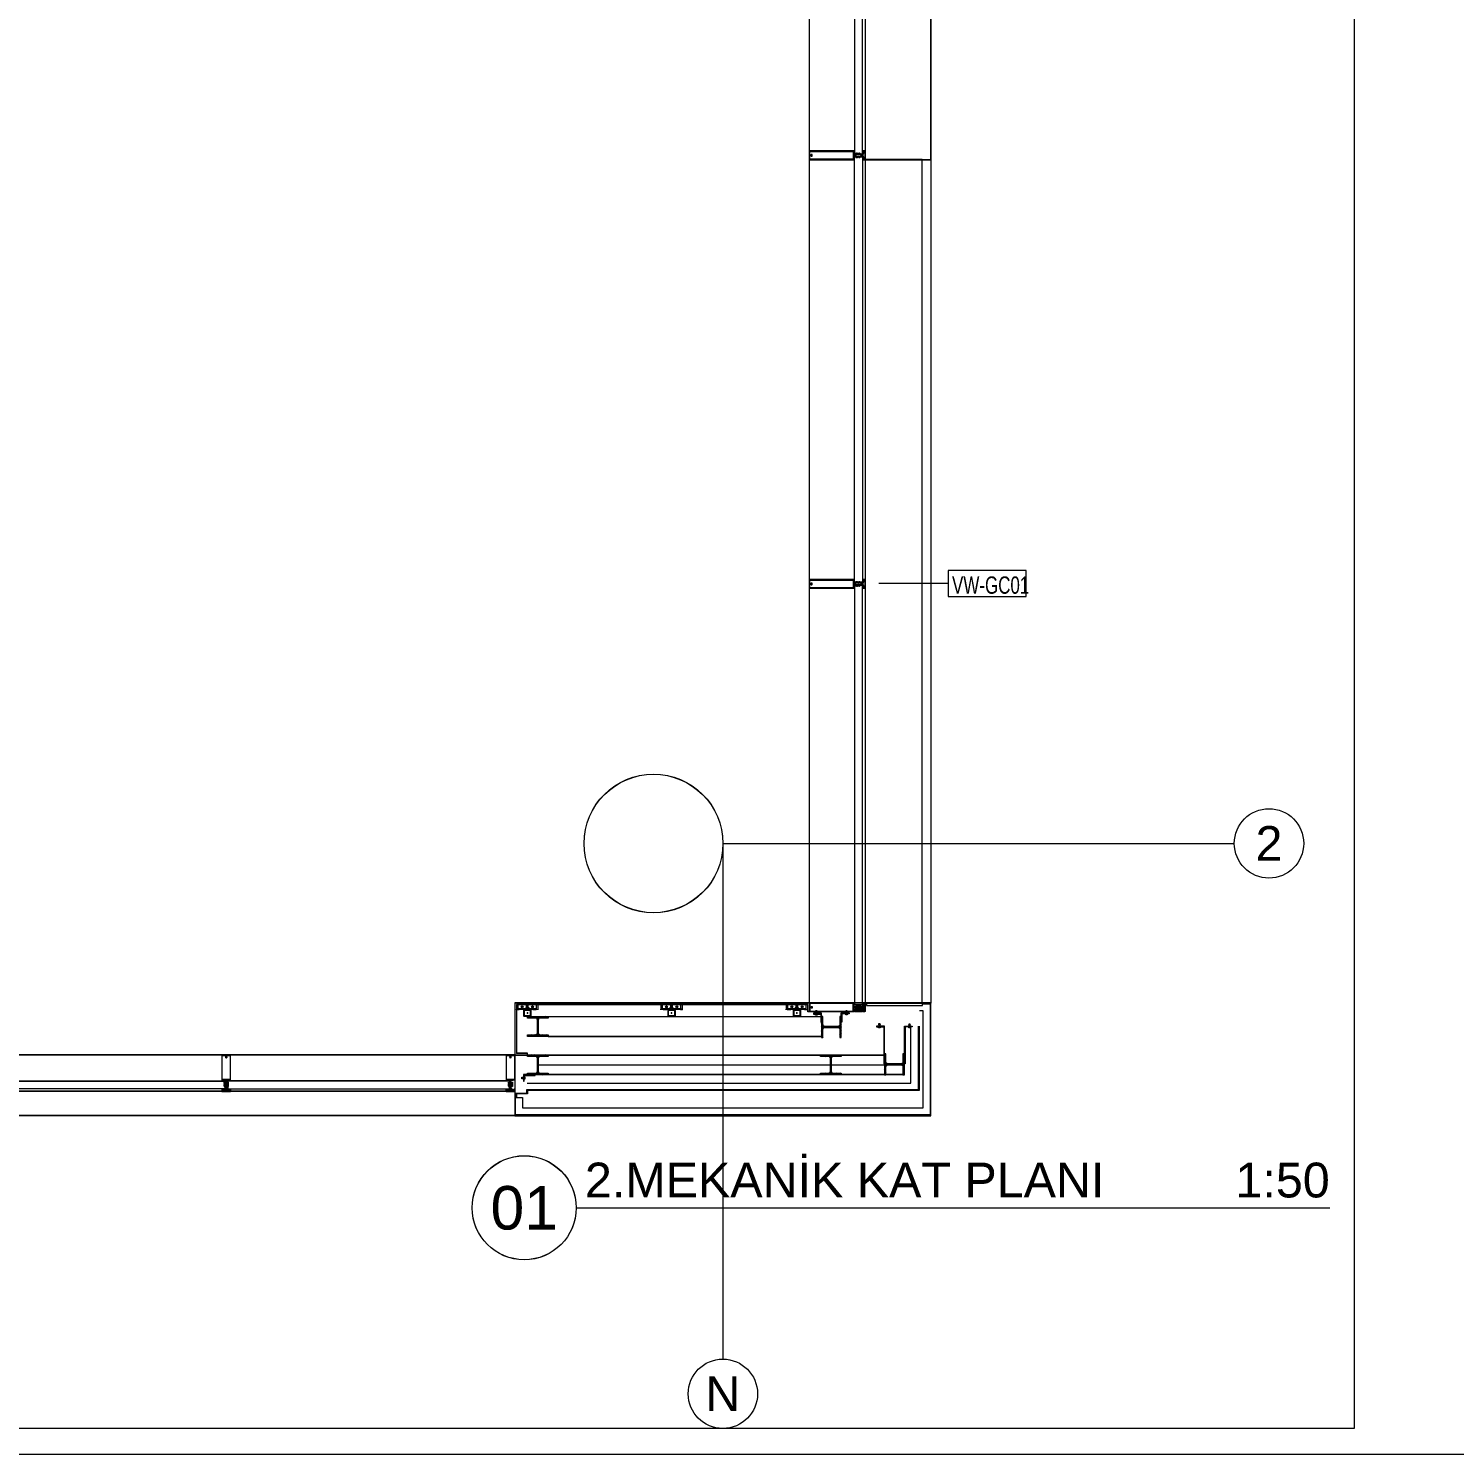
# Model space of a CAD drawing. Extents: x -3709 to 34975, y -230 to 8245.
# Drawn here: x 26675 to 27498, y 0 to 823 of the extents above; entities that cross this region are included whole.
import ezdxf
from ezdxf.enums import TextEntityAlignment as Align

# ---------------------------------------------------------------- set-up
doc = ezdxf.new("R2010")
doc.units = 0
for name, pattern in [('DOT2', [0.125, 0, -0.125]), ('Grundrisse$0$AUSGEZOGEN', [2, 1, 1]), ('HIDDEN', [0.375, 0.25, -0.125])]:
    doc.linetypes.add(name, pattern=pattern)
doc.layers.get('0').update_dxf_attribs({"color": 9, "lineweight": 9})
for name, color, linetype, lineweight in [('01', 9, 'Continuous', 9), ('03', 18, 'Continuous', 9), ('06D', 9, 'Continuous', 9), ('09P', 9, 'Continuous', 9), ('10', 9, 'Continuous', 9), ('10A', 9, 'Continuous', 9), ('14', 9, 'Continuous', 9), ('15', 9, 'Continuous', 9), ('20', 9, 'DOT2', 9), ('22', 8, 'Continuous', 9), ('24', 9, 'Continuous', 9), ('33', 9, 'BATTING', 9), ('40A', 9, 'Continuous', 9)]:
    doc.layers.add(name, color=color, linetype=linetype, lineweight=lineweight)
doc.styles.add('Arial', font='arial.ttf', dxfattribs={"height": 2.5})
doc.styles.add('MuuM_TEXT-ITALIC', font='ARIALNI.TTF')
doc.linetypes.add('BATTING', pattern='A,0.0001,-0.1,[134,ltypeshp.shx,S=0.1,R=0,X=-0.1,Y=0],-0.2,[134,ltypeshp.shx,S=0.1,R=180,X=0.1,Y=0],-0.1', length=0.4001)

# ---------------------------------------------------------------- blocks, each defined once
blk = doc.blocks.new('p-kolon-vw-çelik80')
at = {"layer": '01'}
blk.add_circle((0, 0), 40, dxfattribs=at)
blk = doc.blocks.new('prf-camderzi-20x6-p_1')
at = {"layer": '10A', "linetype": 'Continuous'}
for points in [[(0.18, -2.39), (0.13, -2.34), (0.13, 2.34), (0.18, 2.39), (0.79, 2.39), (0.82, 2.3), (0.88, 2.28), (1.2, 2.39), (1.2, 2.5), (0.15, 2.5), (0.04, 2.45), (0, 2.35), (0, -2.35), (0.05, -2.46), (0.15, -2.5), (1.2, -2.5), (1.2, -2.39), (0.88, -2.28), (0.82, -2.3), (0.79, -2.39)], [(1.06, 2.07), (1.06, 1.95), (1.12, 1.95), (1.2, 2.03), (1.2, 2.35), (0.83, 2.25), (0.8, 2.25), (0.77, 2.27), (0.74, 2.33), (0.69, 2.35), (0.53, 2.27), (0.39, 2.2), (0.22, 2.13), (0.21, 2.1), (0.22, 2.07), (0.26, 2.05), (0.6, 2.05), (0.65, 2), (0.65, 1.08), (0.75, 0.98), (0.9, 0.98), (1, 0.88), (1, 0.03), (1.02, 0), (1, -0.02), (1, -0.88), (0.9, -0.98), (0.75, -0.98), (0.65, -1.08), (0.65, -2), (0.6, -2.05), (0.26, -2.05), (0.22, -2.07), (0.21, -2.1), (0.23, -2.14), (0.42, -2.21), (0.52, -2.26), (0.7, -2.35), (0.73, -2.33), (0.77, -2.27), (0.8, -2.25), (0.82, -2.25), (1.2, -2.35), (1.2, -2.03), (1.12, -1.95), (1.06, -1.95), (1.06, -2.07), (0.9, -2.07), (0.8, -1.97), (0.8, -1.13), (1.06, -1.13), (1.06, -1.25), (1.12, -1.25), (1.2, -1.17), (1.2, 1.17), (1.12, 1.25), (1.06, 1.25), (1.06, 1.13), (0.8, 1.13), (0.8, 1.97), (0.9, 2.07)], [(6.25, -2.5), (31.85, -2.5), (31.95, -2.46), (32, -2.35), (32, 2.35), (31.94, 2.47), (31.85, 2.5), (6.25, 2.5), (6.25, 2.3), (6.33, 2.22), (6.39, 2.22), (6.39, 2.34), (6.62, 2.34), (6.62, 1.9), (6.64, 1.87), (6.62, 1.85), (6.62, 1.4), (6.39, 1.4), (6.39, 1.52), (6.33, 1.52), (6.25, 1.44), (6.25, 1.08), (6.37, 1.08), (6.37, 1.2), (6.58, 1.2), (6.58, 0.65), (6.52, 0.53), (6.43, 0.5), (5.3, 0.5), (5.25, 0.45), (5.25, 0.35), (5.35, 0.25), (5.44, 0.25), (5.47, 0.2), (5.59, 0.2), (5.62, 0.25), (5.65, 0.2), (5.77, 0.2), (5.8, 0.25), (5.83, 0.2), (5.95, 0.2), (5.98, 0.25), (6.01, 0.2), (6.13, 0.2), (6.16, 0.25), (6.19, 0.2), (6.31, 0.2), (6.34, 0.25), (6.37, 0.2), (6.41, 0.2), (6.6, 0.09), (6.65, 0), (6.6, -0.09), (6.41, -0.2), (6.28, -0.2), (6.25, -0.25), (6.22, -0.2), (6.1, -0.2), (6.07, -0.25), (6.04, -0.2), (5.92, -0.2), (5.89, -0.25), (5.86, -0.2), (5.74, -0.2), (5.71, -0.25), (5.68, -0.2), (5.56, -0.2), (5.53, -0.25), (5.5, -0.2), (5.38, -0.2), (5.35, -0.25), (5.25, -0.37), (5.25, -0.45), (5.3, -0.5), (6.43, -0.5), (6.55, -0.56), (6.58, -0.65), (6.58, -1.22), (6.37, -1.22), (6.37, -1.1), (6.25, -1.1), (6.25, -1.46), (6.33, -1.54), (6.39, -1.54), (6.39, -1.42), (6.62, -1.42), (6.62, -1.86), (6.64, -1.89), (6.62, -1.91), (6.62, -2.36), (6.39, -2.36), (6.39, -2.24), (6.33, -2.24), (6.25, -2.32)]]:
    blk.add_lwpolyline(points, close=True, dxfattribs=at)
at = {"layer": '10A', "linetype": 'Grundrisse$0$AUSGEZOGEN'}
for points in [[(5.22, -0.5), (5.22, -0.32), (5.28, -0.22), (5.42, -0.19), (5.59, -0.2), (5.76, -0.21), (5.84, -0.21), (5.87, -0.24), (5.9, -0.2), (5.94, -0.2), (6.12, -0.19), (6.17, -0.19), (6.23, -0.17), (6.37, -0.09), (6.42, 0), (6.37, 0.09), (6.23, 0.17), (6.17, 0.19), (6.12, 0.19), (5.94, 0.2), (5.9, 0.2), (5.87, 0.23), (5.84, 0.21), (5.76, 0.21), (5.59, 0.2), (5.42, 0.19), (5.27, 0.23), (5.22, 0.32), (5.22, 0.5), (2.39, 0.5), (2.31, 0.48), (2.07, 0.37), (2.04, 0.37), (2.03, 0.4), (2.04, 0.47), (2.03, 0.49), (1.98, 0.5), (1.44, 0.5), (1.34, 0.4), (1.37, 0.29), (1.48, 0.27), (1.48, 0.34), (1.51, 0.37), (1.8, 0.37), (1.87, 0.34), (2.18, 0.03), (2.19, 0), (2.18, -0.04), (1.87, -0.34), (1.8, -0.37), (1.51, -0.37), (1.48, -0.34), (1.48, -0.26), (1.37, -0.29), (1.34, -0.36), (1.37, -0.47), (1.44, -0.5), (2.01, -0.5), (2.04, -0.47), (2.03, -0.4), (2.04, -0.38), (2.07, -0.37), (2.31, -0.48), (2.39, -0.5)], [(2.8, 0.93), (2.78, 0.89), (2.73, 0.5), (2.84, 0.5), (2.89, 0.55), (2.91, 0.58), (2.91, 0.9), (3, 1.05), (3.11, 1.09), (3.45, 1.12), (3.46, 1.13), (3.47, 1.16), (3.45, 1.18), (3.1, 1.18), (3.09, 1.18), (3.04, 1.17), (3, 1.15), (2.95, 1.13), (2.91, 1.1), (2.88, 1.06), (2.84, 1.02), (2.82, 0.98)], [(3.68, 0.93), (3.66, 0.89), (3.61, 0.5), (3.72, 0.5), (3.77, 0.55), (3.79, 0.58), (3.79, 0.9), (3.88, 1.05), (3.99, 1.09), (4.33, 1.12), (4.34, 1.13), (4.35, 1.16), (4.33, 1.18), (3.98, 1.18), (3.97, 1.18), (3.92, 1.17), (3.88, 1.15), (3.83, 1.13), (3.79, 1.1), (3.76, 1.06), (3.72, 1.02), (3.7, 0.98)], [(4.56, 0.93), (4.54, 0.89), (4.49, 0.5), (4.6, 0.5), (4.65, 0.55), (4.67, 0.58), (4.67, 0.9), (4.76, 1.05), (4.87, 1.09), (5.21, 1.12), (5.22, 1.13), (5.23, 1.16), (5.21, 1.18), (4.86, 1.18), (4.85, 1.18), (4.8, 1.17), (4.76, 1.15), (4.71, 1.13), (4.67, 1.1), (4.64, 1.06), (4.6, 1.02), (4.58, 0.98)], [(2.79, -0.92), (2.78, -0.88), (2.73, -0.5), (2.84, -0.5), (2.89, -0.55), (2.91, -0.58), (2.91, -0.89), (3, -1.04), (3.11, -1.08), (3.44, -1.11), (3.46, -1.12), (3.47, -1.15), (3.45, -1.17), (3.1, -1.17), (3.09, -1.17), (3.04, -1.16), (3, -1.14), (2.95, -1.12), (2.91, -1.09), (2.87, -1.05), (2.84, -1.01), (2.82, -0.97)], [(3.67, -0.92), (3.66, -0.88), (3.61, -0.5), (3.72, -0.5), (3.77, -0.55), (3.79, -0.58), (3.79, -0.89), (3.88, -1.04), (3.99, -1.08), (4.32, -1.11), (4.34, -1.12), (4.35, -1.15), (4.33, -1.17), (3.98, -1.17), (3.97, -1.17), (3.92, -1.16), (3.88, -1.14), (3.83, -1.12), (3.79, -1.09), (3.75, -1.05), (3.72, -1.01), (3.7, -0.97)], [(4.55, -0.92), (4.54, -0.88), (4.49, -0.5), (4.6, -0.5), (4.65, -0.55), (4.67, -0.58), (4.67, -0.89), (4.76, -1.04), (4.87, -1.08), (5.2, -1.11), (5.22, -1.12), (5.23, -1.15), (5.21, -1.17), (4.86, -1.17), (4.85, -1.17), (4.8, -1.16), (4.76, -1.14), (4.71, -1.12), (4.67, -1.09), (4.63, -1.05), (4.6, -1.01), (4.58, -0.97)]]:
    blk.add_lwpolyline(points, close=True, dxfattribs=at)
at = {"layer": '10A', "linetype": 'Continuous'}
blk.add_lwpolyline([(6.85, -2.29), (6.85, 2.29), (31.79, 2.29), (31.79, 0.16), (31.74, 0.11), (31.28, 0.11), (31.22, 0.17), (31.2, 0.22), (31.17, 0.27), (31.13, 0.31), (31.09, 0.35), (31.05, 0.38), (31, 0.41), (30.95, 0.43), (30.9, 0.45), (30.84, 0.46), (30.79, 0.46), (30.73, 0.45), (30.68, 0.44), (30.62, 0.42), (30.57, 0.4), (30.53, 0.37), (30.49, 0.33), (30.45, 0.29), (30.44, 0.18), (30.52, 0.13), (30.66, 0.13), (30.68, 0.16), (30.67, 0.18), (30.78, 0.22), (30.92, 0.18), (30.92, 0.16), (30.93, 0.14), (31, 0.12), (31.04, -0.01), (31, -0.11), (30.93, -0.12), (30.92, -0.15), (30.93, -0.16), (30.78, -0.2), (30.68, -0.16), (30.68, -0.15), (30.67, -0.12), (30.65, -0.11), (30.52, -0.11), (30.42, -0.18), (30.45, -0.27), (30.49, -0.31), (30.53, -0.35), (30.57, -0.38), (30.62, -0.41), (30.68, -0.42), (30.73, -0.44), (30.79, -0.44), (30.84, -0.44), (30.9, -0.43), (30.95, -0.42), (31, -0.39), (31.05, -0.37), (31.09, -0.33), (31.13, -0.29), (31.17, -0.25), (31.2, -0.2), (31.22, -0.15), (31.28, -0.09), (31.74, -0.09), (31.79, -0.14), (31.79, -2.29), (6.85, -2.29)], dxfattribs=at)
blk = doc.blocks.new('p-profil-21')
at = {"layer": '10A', "linetype": 'Continuous'}
for points in [[(2.39, 20.82), (2.34, 20.87), (-2.34, 20.87), (-2.39, 20.82), (-2.39, 20.21), (-2.3, 20.18), (-2.28, 20.12), (-2.39, 19.8), (-2.5, 19.8), (-2.5, 20.85), (-2.45, 20.96), (-2.35, 21), (2.35, 21), (2.46, 20.95), (2.5, 20.85), (2.5, 19.8), (2.39, 19.8), (2.28, 20.12), (2.3, 20.18), (2.39, 20.21)], [(-2.07, 19.94), (-1.95, 19.94), (-1.95, 19.88), (-2.03, 19.8), (-2.35, 19.8), (-2.25, 20.17), (-2.25, 20.2), (-2.27, 20.23), (-2.33, 20.26), (-2.35, 20.31), (-2.27, 20.47), (-2.2, 20.61), (-2.13, 20.78), (-2.1, 20.79), (-2.07, 20.78), (-2.05, 20.74), (-2.05, 20.4), (-2, 20.35), (-1.08, 20.35), (-0.98, 20.25), (-0.98, 20.1), (-0.88, 20), (-0.03, 20), (0, 19.98), (0.02, 20), (0.88, 20), (0.98, 20.1), (0.98, 20.25), (1.08, 20.35), (2, 20.35), (2.05, 20.4), (2.05, 20.74), (2.07, 20.78), (2.1, 20.79), (2.14, 20.77), (2.21, 20.58), (2.26, 20.48), (2.35, 20.3), (2.33, 20.27), (2.27, 20.23), (2.25, 20.2), (2.25, 20.18), (2.35, 19.8), (2.03, 19.8), (1.95, 19.88), (1.95, 19.94), (2.07, 19.94), (2.07, 20.1), (1.97, 20.2), (1.13, 20.2), (1.13, 19.94), (1.25, 19.94), (1.25, 19.88), (1.17, 19.8), (-1.17, 19.8), (-1.25, 19.88), (-1.25, 19.94), (-1.13, 19.94), (-1.13, 20.2), (-1.97, 20.2), (-2.07, 20.1)], [(2.5, 14.75), (2.5, 0.15), (2.46, 0.05), (2.35, 0), (-2.35, 0), (-2.47, 0.06), (-2.5, 0.15), (-2.5, 14.75), (-2.3, 14.75), (-2.22, 14.67), (-2.22, 14.61), (-2.34, 14.61), (-2.34, 14.38), (-1.9, 14.38), (-1.87, 14.36), (-1.85, 14.38), (-1.4, 14.38), (-1.4, 14.61), (-1.52, 14.61), (-1.52, 14.67), (-1.44, 14.75), (-1.08, 14.75), (-1.08, 14.63), (-1.2, 14.63), (-1.2, 14.42), (-0.65, 14.42), (-0.53, 14.48), (-0.5, 14.57), (-0.5, 15.7), (-0.45, 15.75), (-0.35, 15.75), (-0.25, 15.65), (-0.25, 15.56), (-0.2, 15.53), (-0.2, 15.41), (-0.25, 15.38), (-0.2, 15.35), (-0.2, 15.23), (-0.25, 15.2), (-0.2, 15.17), (-0.2, 15.05), (-0.25, 15.02), (-0.2, 14.99), (-0.2, 14.87), (-0.25, 14.84), (-0.2, 14.81), (-0.2, 14.69), (-0.25, 14.66), (-0.2, 14.63), (-0.2, 14.59), (-0.09, 14.4), (0, 14.35), (0.09, 14.4), (0.2, 14.59), (0.2, 14.72), (0.25, 14.75), (0.2, 14.78), (0.2, 14.9), (0.25, 14.93), (0.2, 14.96), (0.2, 15.08), (0.25, 15.11), (0.2, 15.14), (0.2, 15.26), (0.25, 15.29), (0.2, 15.32), (0.2, 15.44), (0.25, 15.47), (0.2, 15.5), (0.2, 15.62), (0.25, 15.65), (0.37, 15.75), (0.45, 15.75), (0.5, 15.7), (0.5, 14.57), (0.56, 14.45), (0.65, 14.42), (1.22, 14.42), (1.22, 14.63), (1.1, 14.63), (1.1, 14.75), (1.46, 14.75), (1.54, 14.67), (1.54, 14.61), (1.42, 14.61), (1.42, 14.38), (1.86, 14.38), (1.89, 14.36), (1.91, 14.38), (2.36, 14.38), (2.36, 14.61), (2.24, 14.61), (2.24, 14.67), (2.32, 14.75)]]:
    blk.add_lwpolyline(points, close=True, dxfattribs=at)
at = {"layer": '10A', "linetype": 'Grundrisse$0$AUSGEZOGEN'}
for points in [[(-0.94, 18.2), (-0.89, 18.22), (-0.5, 18.27), (-0.5, 18.16), (-0.55, 18.11), (-0.58, 18.09), (-0.9, 18.09), (-1.05, 18), (-1.1, 17.89), (-1.13, 17.55), (-1.13, 17.54), (-1.16, 17.53), (-1.18, 17.55), (-1.18, 17.9), (-1.18, 17.91), (-1.17, 17.96), (-1.15, 18), (-1.13, 18.05), (-1.1, 18.09), (-1.06, 18.12), (-1.02, 18.16), (-0.98, 18.18)], [(-0.94, 17.32), (-0.89, 17.34), (-0.5, 17.39), (-0.5, 17.28), (-0.55, 17.23), (-0.58, 17.21), (-0.9, 17.21), (-1.05, 17.12), (-1.1, 17.01), (-1.13, 16.67), (-1.13, 16.66), (-1.16, 16.65), (-1.18, 16.67), (-1.18, 17.02), (-1.18, 17.03), (-1.17, 17.08), (-1.15, 17.12), (-1.13, 17.17), (-1.1, 17.21), (-1.06, 17.24), (-1.02, 17.28), (-0.98, 17.3)], [(-0.94, 16.44), (-0.89, 16.46), (-0.5, 16.51), (-0.5, 16.4), (-0.55, 16.35), (-0.58, 16.33), (-0.9, 16.33), (-1.05, 16.24), (-1.1, 16.13), (-1.13, 15.79), (-1.13, 15.78), (-1.16, 15.77), (-1.18, 15.79), (-1.18, 16.14), (-1.18, 16.15), (-1.17, 16.2), (-1.15, 16.24), (-1.13, 16.29), (-1.1, 16.33), (-1.06, 16.36), (-1.02, 16.4), (-0.98, 16.42)], [(0.5, 15.78), (0.32, 15.78), (0.22, 15.72), (0.19, 15.58), (0.2, 15.41), (0.21, 15.24), (0.21, 15.16), (0.24, 15.13), (0.2, 15.1), (0.2, 15.06), (0.19, 14.88), (0.19, 14.83), (0.17, 14.77), (0.09, 14.63), (0, 14.58), (-0.09, 14.63), (-0.17, 14.77), (-0.19, 14.83), (-0.19, 14.88), (-0.2, 15.06), (-0.2, 15.1), (-0.23, 15.13), (-0.21, 15.16), (-0.21, 15.24), (-0.2, 15.41), (-0.19, 15.58), (-0.23, 15.73), (-0.32, 15.78), (-0.5, 15.78), (-0.5, 18.61), (-0.48, 18.69), (-0.37, 18.93), (-0.37, 18.96), (-0.4, 18.97), (-0.47, 18.96), (-0.49, 18.97), (-0.5, 19.02), (-0.5, 19.56), (-0.4, 19.66), (-0.29, 19.63), (-0.27, 19.52), (-0.34, 19.52), (-0.37, 19.49), (-0.37, 19.2), (-0.34, 19.13), (-0.03, 18.82), (0, 18.81), (0.04, 18.82), (0.34, 19.13), (0.37, 19.2), (0.37, 19.49), (0.34, 19.52), (0.26, 19.52), (0.29, 19.63), (0.36, 19.66), (0.47, 19.63), (0.5, 19.56), (0.5, 18.99), (0.47, 18.96), (0.4, 18.97), (0.38, 18.96), (0.37, 18.93), (0.48, 18.69), (0.5, 18.61)], [(0.92, 18.21), (0.88, 18.22), (0.5, 18.27), (0.5, 18.16), (0.55, 18.11), (0.58, 18.09), (0.89, 18.09), (1.04, 18), (1.08, 17.89), (1.11, 17.56), (1.12, 17.54), (1.15, 17.53), (1.17, 17.55), (1.17, 17.9), (1.17, 17.91), (1.16, 17.96), (1.14, 18), (1.12, 18.05), (1.09, 18.09), (1.05, 18.13), (1.01, 18.16), (0.97, 18.18)], [(0.92, 17.33), (0.88, 17.34), (0.5, 17.39), (0.5, 17.28), (0.55, 17.23), (0.58, 17.21), (0.89, 17.21), (1.04, 17.12), (1.08, 17.01), (1.11, 16.68), (1.12, 16.66), (1.15, 16.65), (1.17, 16.67), (1.17, 17.02), (1.17, 17.03), (1.16, 17.08), (1.14, 17.12), (1.12, 17.17), (1.09, 17.21), (1.05, 17.25), (1.01, 17.28), (0.97, 17.3)], [(0.92, 16.45), (0.88, 16.46), (0.5, 16.51), (0.5, 16.4), (0.55, 16.35), (0.58, 16.33), (0.89, 16.33), (1.04, 16.24), (1.08, 16.13), (1.11, 15.8), (1.12, 15.78), (1.15, 15.77), (1.17, 15.79), (1.17, 16.14), (1.17, 16.15), (1.16, 16.2), (1.14, 16.24), (1.12, 16.29), (1.09, 16.33), (1.05, 16.37), (1.01, 16.4), (0.97, 16.42)]]:
    blk.add_lwpolyline(points, close=True, dxfattribs=at)
at = {"layer": '10A', "linetype": 'Continuous'}
blk.add_lwpolyline([(2.29, 14.15), (-2.29, 14.15), (-2.29, 0.21), (-0.16, 0.21), (-0.11, 0.26), (-0.11, 0.72), (-0.17, 0.78), (-0.22, 0.8), (-0.27, 0.83), (-0.31, 0.87), (-0.35, 0.91), (-0.38, 0.95), (-0.41, 1), (-0.43, 1.05), (-0.45, 1.1), (-0.46, 1.16), (-0.46, 1.21), (-0.45, 1.27), (-0.44, 1.32), (-0.42, 1.38), (-0.4, 1.43), (-0.37, 1.47), (-0.33, 1.51), (-0.29, 1.55), (-0.18, 1.56), (-0.13, 1.48), (-0.13, 1.34), (-0.16, 1.32), (-0.18, 1.33), (-0.22, 1.22), (-0.18, 1.08), (-0.16, 1.08), (-0.14, 1.07), (-0.12, 1), (0.01, 0.96), (0.11, 1), (0.12, 1.07), (0.15, 1.08), (0.16, 1.07), (0.2, 1.22), (0.16, 1.32), (0.15, 1.32), (0.12, 1.33), (0.11, 1.35), (0.11, 1.48), (0.18, 1.58), (0.27, 1.55), (0.31, 1.51), (0.35, 1.47), (0.38, 1.43), (0.41, 1.38), (0.42, 1.32), (0.44, 1.27), (0.44, 1.21), (0.44, 1.16), (0.43, 1.1), (0.42, 1.05), (0.39, 1), (0.37, 0.95), (0.33, 0.91), (0.29, 0.87), (0.25, 0.83), (0.2, 0.8), (0.15, 0.78), (0.09, 0.72), (0.09, 0.26), (0.14, 0.21), (2.29, 0.21), (2.29, 14.15)], dxfattribs=at)
blk = doc.blocks.new('*U52')
for points in [[(-0.09, -0.42), (-0.58, -0.42), (-0.58, 0.43), (-0.09, 0.43)], [(-0.09, 0.59), (0, 0.59), (0, -0.59), (-0.09, -0.59)], [(0.77, 0.59), (0.68, 0.59), (0.68, -0.59), (0.77, -0.59)], [(0.77, -0.42), (1.26, -0.42), (1.26, 0.43), (0.77, 0.43)]]:
    blk.add_lwpolyline(points, close=True)
for points in [[(0.68, 0.21), (0, 0.21)], [(0.68, -0.2), (0, -0.2)]]:
    blk.add_lwpolyline(points)
blk = doc.blocks.new('*U698')
for points in [[(-0.09, -0.42), (-0.58, -0.42), (-0.58, 0.43), (-0.09, 0.43)], [(-0.09, 0.59), (0, 0.59), (0, -0.59), (-0.09, -0.59)], [(1.05, 0.59), (0.97, 0.59), (0.97, -0.59), (1.05, -0.59)], [(1.05, -0.42), (1.55, -0.42), (1.55, 0.43), (1.05, 0.43)]]:
    blk.add_lwpolyline(points, close=True)
for points in [[(0.97, 0.21), (0, 0.21)], [(0.97, -0.2), (0, -0.2)]]:
    blk.add_lwpolyline(points)
blk = doc.blocks.new('*U697')
for points in [[(-0.09, -0.42), (-0.58, -0.42), (-0.58, 0.43), (-0.09, 0.43)], [(-0.09, 0.59), (0, 0.59), (0, -0.59), (-0.09, -0.59)], [(1.27, 0.59), (1.19, 0.59), (1.19, -0.59), (1.27, -0.59)], [(1.27, -0.42), (1.77, -0.42), (1.77, 0.43), (1.27, 0.43)]]:
    blk.add_lwpolyline(points, close=True)
for points in [[(1.19, 0.21), (0, 0.21)], [(1.19, -0.2), (0, -0.2)]]:
    blk.add_lwpolyline(points)
blk = doc.blocks.new('Prf-40x40')
for points in [[(1.5, -2), (-1.5, -2, -0.414214), (-2, -1.5), (-2, 1.5, -0.414214), (-1.5, 2), (1.5, 2, -0.414214), (2, 1.5), (2, -1.5, -0.414214)], [(1.5, -1.7), (-1.5, -1.7, -0.414214), (-1.7, -1.5), (-1.7, 1.5, -0.414214), (-1.5, 1.7), (1.5, 1.7, -0.414214), (1.7, 1.5), (1.7, -1.5, -0.414214)]]:
    blk.add_lwpolyline(points, format="xyb", close=True)
blk.add_point((0, 0))
blk = doc.blocks.new('VIDA-GY2')
for p, q in [((-0.5, 5.9), (-3.2, 5.9)), ((-0.5, 4.9), (-3.2, 4.9)), ((-0.5, 8.6), (-0.5, 5.9)), ((-0.5, 4.9), (-0.5, 2.2)), ((0.5, 8.6), (0.5, 5.9)), ((3.2, 5.9), (0.5, 5.9)), ((0.5, 4.9), (0.5, 2.2)), ((3.2, 4.9), (0.5, 4.9))]:
    blk.add_line(p, q)
blk.add_circle((0, 5.4), 5.4)
for centre, start, end in [((-1.2, 5.4), 166.22585, 193.77415), ((0, 6.6), 76.22585, 103.77415), ((0, 4.2), 256.22585, 283.77415), ((1.2, 5.4), 346.22585, 13.77415)]:
    blk.add_arc(centre, 2.1, start, end)
blk = doc.blocks.new('A$C24435FA4')
for p, q in [((6.82, 6.25, 0), (4, 6.25, 0)), ((4.2, 1.1, 0), (4, 1.1, 0)), ((4, 1.1, 0), (4, -1.1, 0)), ((4.2, 1.1, 0), (4.2, -1.1, 0)), ((4.3, 5.28, 0), (6.82, 5.28, 0)), ((4.3, 5.28, 0), (4.3, -5.25, 0)), ((4.3, -5.25, 0), (4.3, 5.28, 0)), ((4.3, 0.95, 0), (4.9, 0.95, 0)), ((4.3, 0.5, 0), (4.9, 0.5, 0)), ((5, 0.72, 0), (5, -0.73, 0)), ((5, 0.5, 0), (6.3, 0.5, 0)), ((5.16, -0.5, 0), (5.16, 0.5, 0)), ((5.33, -0.5, 0), (5.33, 0.5, 0)), ((5.49, -0.5, 0), (5.49, 0.5, 0)), ((5.65, -0.5, 0), (5.65, 0.5, 0)), ((5.81, -0.5, 0), (5.81, 0.5, 0)), ((5.98, -0.5, 0), (5.98, 0.5, 0)), ((6.14, -0.5, 0), (6.14, 0.5, 0)), ((6.3, -0.5, 0), (6.3, 0.5, 0)), ((6.82, 5.25, 0), (6.82, 6.25, 0)), ((6.82, -5.25, 0), (6.82, 5.28, 0)), ((4.2, -1.1, 0), (4, -1.1, 0)), ((4, -6.25, 0), (6.82, -6.25)), ((4.3, -0.5, 0), (4.9, -0.5, 0)), ((4.3, -0.95, 0), (4.9, -0.95, 0)), ((4.3, -5.25, 0), (6.82, -5.25, 0)), ((5, -0.5, 0), (6.3, -0.5, 0)), ((6.82, -6.25, 0), (6.82, -5.25, 0))]:
    blk.add_line(p, q)
for centre, radius, start, end in [((4.12, 6.28, 0), 0.129, 200.30022, 318.44444), ((4.12, 6.08, 0), 0.129, 200.30022, 318.44444), ((4.12, 5.88, 0), 0.129, 200.30022, 318.44444), ((4.12, 5.68, 0), 0.129, 200.30022, 318.44444), ((4.12, 5.48, 0), 0.129, 200.30022, 318.44444), ((4.12, 5.28, 0), 0.129, 200.30022, 318.44444), ((4.12, 5.08, 0), 0.129, 200.30022, 318.44444), ((4.12, 4.88, 0), 0.129, 200.30022, 318.44444), ((4.12, 4.68, 0), 0.129, 200.30022, 318.44444), ((4.12, 4.48, 0), 0.129, 200.30022, 318.44444), ((4.12, 4.28, 0), 0.129, 200.30022, 318.44444), ((4.12, 4.08, 0), 0.129, 200.30022, 318.44444), ((4.12, 3.88, 0), 0.129, 200.30022, 318.44444), ((4.12, 3.68, 0), 0.129, 200.30022, 318.44444), ((4.12, 3.48, 0), 0.129, 200.30022, 318.44444), ((4.12, 3.28, 0), 0.129, 200.30022, 318.44444), ((4.12, 3.08, 0), 0.129, 200.30022, 318.44444), ((4.12, 2.88, 0), 0.129, 200.30022, 318.44444), ((4.12, 2.68, 0), 0.129, 200.30022, 318.44444), ((4.12, 2.48, 0), 0.129, 200.30022, 318.44444), ((4.12, 2.28, 0), 0.129, 200.30022, 318.44444), ((4.12, 2.08, 0), 0.129, 200.30022, 318.44444), ((4.12, 1.88, 0), 0.129, 200.30022, 318.44444), ((4.12, 1.68, 0), 0.129, 200.30022, 318.44444), ((4.12, 1.48, 0), 0.129, 200.30022, 318.44444), ((4.12, 1.28, 0), 0.129, 200.30022, 318.44444), ((4.12, 1.08, 0), 0.129, 200.30022, 318.44444), ((4.12, 0.88, 0), 0.129, 200.30022, 318.44444), ((4.12, 0.68, 0), 0.129, 200.30022, 318.44444), ((4.12, 0.48, 0), 0.129, 200.30022, 318.44444), ((4.12, 0.28, 0), 0.129, 200.30022, 318.44444), ((4.12, 0.08, 0), 0.129, 200.30022, 318.44444), ((4.5, 0.72), 0.303, 132.07502, 227.92498), ((5.5, 0), 1.3, 157.38013, 202.61986), ((4.7, 0.72), 0.303, 312.07502, 47.92498), ((3.7, 0), 1.3, 337.38013, 22.61986), ((4.12, -0.12, 0), 0.129, 200.30022, 318.44444), ((4.12, -0.32, 0), 0.129, 200.30022, 318.44444), ((4.12, -0.52, 0), 0.129, 200.30022, 318.44444), ((4.12, -0.72, 0), 0.129, 200.30022, 318.44444), ((4.12, -0.92, 0), 0.129, 200.30022, 318.44444), ((4.12, -1.12, 0), 0.129, 200.30022, 318.44444), ((4.12, -1.32, 0), 0.129, 200.30022, 318.44444), ((4.12, -1.52, 0), 0.129, 200.30022, 318.44444), ((4.12, -1.72, 0), 0.129, 200.30022, 318.44444), ((4.12, -1.92, 0), 0.129, 200.30022, 318.44444), ((4.12, -2.12, 0), 0.129, 200.30022, 318.44444), ((4.12, -2.32, 0), 0.129, 200.30022, 318.44444), ((4.12, -2.52, 0), 0.129, 200.30022, 318.44444), ((4.12, -2.72, 0), 0.129, 200.30022, 318.44444), ((4.12, -2.92, 0), 0.129, 200.30022, 318.44444), ((4.12, -3.12, 0), 0.129, 200.30022, 318.44444), ((4.12, -3.32, 0), 0.129, 200.30022, 318.44444), ((4.12, -3.52, 0), 0.129, 200.30022, 318.44444), ((4.12, -3.72, 0), 0.129, 200.30022, 318.44444), ((4.12, -3.92, 0), 0.129, 200.30022, 318.44444), ((4.12, -4.12, 0), 0.129, 200.30022, 318.44444), ((4.12, -4.32, 0), 0.129, 200.30022, 318.44444), ((4.12, -4.52, 0), 0.129, 200.30022, 318.44444), ((4.12, -4.72, 0), 0.129, 200.30022, 318.44444), ((4.12, -4.92, 0), 0.129, 200.30022, 318.44444), ((4.12, -5.12, 0), 0.129, 200.30022, 318.44444), ((4.12, -5.32, 0), 0.129, 200.30022, 318.44444), ((4.12, -5.52, 0), 0.129, 200.30022, 318.44444), ((4.12, -5.72, 0), 0.129, 200.30022, 318.44444), ((4.12, -5.92, 0), 0.129, 200.30022, 318.44444), ((4.12, -6.12, 0), 0.129, 200.30022, 318.44444), ((4.5, -0.73), 0.303, 132.07502, 227.92498), ((4.7, -0.73), 0.303, 312.07502, 47.92498)]:
    blk.add_arc(centre, radius, start, end)
at = {"xscale": 0.09999999997671699, "yscale": 0.09999999997671699, "zscale": 0.09999999997671699, "rotation": 179.9999994663915}
for p in [(5.6, 3.54, 0), (5.6, -2.46, 0)]:
    blk.add_blockref('VIDA-GY2', p, dxfattribs=at)
at = {"layer": '10'}
blk.add_blockref('Prf-40x40', (2, 0), dxfattribs=at)
blk = doc.blocks.new('p-cephe-kose')
at = {"layer": '09P'}
h = blk.add_hatch(dxfattribs=at)
h.set_pattern_fill('ANSI31', color=256, scale=2, angle=180, style=0)
h.set_pattern_definition([(315, (-235.27782, -19.0209), (-0.176777, -0.176777), [])])
h.paths.add_polyline_path([(-228.2, -23.6), (-235, -23.6), (-235, -20), (-234.6, -20), (-234.6, -23.2), (-228.2, -23.2)])
h = blk.add_hatch(dxfattribs=at)
h.set_pattern_fill('ANSI31', color=256, scale=2, angle=90, style=0)
h.set_pattern_definition([(135, (-498170.25838, -156275.56962), (-0.1767766953, -0.1767766953), [])])
edge = h.paths.add_edge_path()
edge.add_line((-220.7, -23.6), (-232.7, -23.6))
edge.add_line((-232.7, -23.6), (-232.7, -24.4))
edge.add_line((-232.7, -24.4), (-228.15, -24.4))
edge.add_arc((-228.15, -25.6), 1.2, 0, 90, ccw=False)
edge.add_line((-226.95, -25.6), (-226.95, -33))
edge.add_arc((-228.15, -33), 1.2, -90, 0, ccw=False)
edge.add_line((-228.15, -34.2), (-232.7, -34.2))
edge.add_line((-232.7, -34.2), (-232.7, -35))
edge.add_line((-232.7, -35), (-220.7, -35))
edge.add_line((-220.7, -35), (-220.7, -34.2))
edge.add_line((-220.7, -34.2), (-225.25, -34.2))
edge.add_arc((-225.25, -33), 1.2, 180, 270, ccw=False)
edge.add_line((-226.45, -33), (-226.45, -25.6))
edge.add_arc((-225.25, -25.6), 1.2, 90, 180, ccw=False)
edge.add_line((-225.25, -24.4), (-220.7, -24.4))
edge.add_line((-220.7, -24.4), (-220.7, -23.6))
h = blk.add_hatch(dxfattribs=at)
h.set_pattern_fill('ANSI31', color=256, scale=2, angle=90, style=0)
h.set_pattern_definition([(135, (-498160.135, -156275.56962), (-0.1767766953, -0.1767766953), [])])
edge = h.paths.add_edge_path()
edge.add_line((-51.68, -23.6), (-63.68, -23.6))
edge.add_line((-63.68, -23.6), (-63.68, -24.4))
edge.add_line((-63.68, -24.4), (-59.13, -24.4))
edge.add_arc((-59.13, -25.6), 1.2, 0, 90, ccw=False)
edge.add_line((-57.93, -25.6), (-57.93, -33))
edge.add_arc((-59.13, -33), 1.2, -90, 0, ccw=False)
edge.add_line((-59.13, -34.2), (-63.68, -34.2))
edge.add_line((-63.68, -34.2), (-63.68, -35))
edge.add_line((-63.68, -35), (-51.68, -35))
edge.add_line((-51.68, -35), (-51.68, -34.2))
edge.add_line((-51.68, -34.2), (-56.23, -34.2))
edge.add_arc((-56.23, -33), 1.2, 180, 270, ccw=False)
edge.add_line((-57.43, -33), (-57.43, -25.6))
edge.add_arc((-56.23, -25.6), 1.2, 90, 180, ccw=False)
edge.add_line((-56.23, -24.4), (-51.68, -24.4))
edge.add_line((-51.68, -24.4), (-51.68, -23.6))
h = blk.add_hatch(dxfattribs=at)
h.set_pattern_fill('ANSI31', color=256, scale=2, angle=90, style=0)
h.set_pattern_definition([(135, (-15.31695, -44.59016), (-0.1767767, -0.1767767), [])])
edge = h.paths.add_edge_path()
edge.add_line((-15.32, -23.6), (-15.32, -35.6))
edge.add_line((-15.32, -35.6), (-16.12, -35.6))
edge.add_line((-16.12, -35.6), (-16.12, -31.05))
edge.add_arc((-17.32, -31.05), 1.2, 0, 90)
edge.add_line((-17.32, -29.85), (-24.72, -29.85))
edge.add_arc((-24.72, -31.05), 1.2, 90, 180)
edge.add_line((-25.92, -31.05), (-25.92, -35.6))
edge.add_line((-25.92, -35.6), (-26.72, -35.6))
edge.add_line((-26.72, -35.6), (-26.72, -23.6))
edge.add_line((-26.72, -23.6), (-25.92, -23.6))
edge.add_line((-25.92, -23.6), (-25.92, -28.15))
edge.add_arc((-24.72, -28.15), 1.2, 180, 270)
edge.add_line((-24.72, -29.35), (-17.32, -29.35))
edge.add_arc((-17.32, -28.15), 1.2, 270, 360)
edge.add_line((-16.12, -28.15), (-16.12, -23.6))
edge.add_line((-16.12, -23.6), (-15.32, -23.6))
h = blk.add_hatch(dxfattribs=at)
h.set_pattern_fill('ANSI31', color=256, scale=2, angle=90, style=0)
h.set_pattern_definition([(135, (-498170.25838, -156297.74955), (-0.1767766953, -0.1767766953), [])])
edge = h.paths.add_edge_path()
edge.add_line((-220.7, -45.78), (-232.7, -45.78))
edge.add_line((-232.7, -45.78), (-232.7, -46.58))
edge.add_line((-232.7, -46.58), (-228.15, -46.58))
edge.add_arc((-228.15, -47.78), 1.2, 360, 450, ccw=False)
edge.add_line((-226.95, -47.78), (-226.95, -55.18))
edge.add_arc((-228.15, -55.18), 1.2, 270, 360, ccw=False)
edge.add_line((-228.15, -56.38), (-232.7, -56.38))
edge.add_line((-232.7, -56.38), (-232.7, -57.18))
edge.add_line((-232.7, -57.18), (-220.7, -57.18))
edge.add_line((-220.7, -57.18), (-220.7, -56.38))
edge.add_line((-220.7, -56.38), (-225.25, -56.38))
edge.add_arc((-225.25, -55.18), 1.2, 180, 270, ccw=False)
edge.add_line((-226.45, -55.18), (-226.45, -47.78))
edge.add_arc((-225.25, -47.78), 1.2, 450, 540, ccw=False)
edge.add_line((-225.25, -46.58), (-220.7, -46.58))
edge.add_line((-220.7, -46.58), (-220.7, -45.78))
h = blk.add_hatch(dxfattribs=at)
h.set_pattern_fill('ANSI31', color=256, scale=2, angle=90, style=0)
h.set_pattern_definition([(135, (-498161.6788, -156326.59458), (-0.1767766953, -0.1767766953), [])])
edge = h.paths.add_edge_path()
edge.add_line((-51.69, -45.18), (-51.69, -57.18))
edge.add_line((-51.69, -57.18), (-52.49, -57.18))
edge.add_line((-52.49, -57.18), (-52.49, -52.63))
edge.add_arc((-53.69, -52.63), 1.2, 0, 90)
edge.add_line((-53.69, -51.43), (-61.09, -51.43))
edge.add_arc((-61.09, -52.63), 1.2, 90, 180)
edge.add_line((-62.29, -52.63), (-62.29, -57.18))
edge.add_line((-62.29, -57.18), (-63.09, -57.18))
edge.add_line((-63.09, -57.18), (-63.09, -45.18))
edge.add_line((-63.09, -45.18), (-62.29, -45.18))
edge.add_line((-62.29, -45.18), (-62.29, -49.73))
edge.add_arc((-61.09, -49.73), 1.2, 180, 270)
edge.add_line((-61.09, -50.93), (-53.69, -50.93))
edge.add_arc((-53.69, -49.73), 1.2, 270, 360)
edge.add_line((-52.49, -49.73), (-52.49, -45.18))
edge.add_line((-52.49, -45.18), (-51.69, -45.18))
at = {"layer": '06D'}
blk.add_lwpolyline([(-239.5, -10.45), (-235.5, -10.45), (-235.5, -4.5), (-235.5, -4.5), (-4.5, -4.5), (-4.5, -60.5), (-6.67, -60.5)], dxfattribs=at)
at = {"layer": '10'}
for points in [[(-228.2, -23.6), (-235, -23.6), (-235, -20), (-234.6, -20), (-234.6, -23.2), (-228.2, -23.2)], [(-39.67, -61.2), (-39.67, -59.98), (-39.77, -59.88), (-43.7, -59.88), (-43.8, -59.98), (-43.8, -61.2), (-43.7, -61.3), (-39.77, -61.3)], [(-39.87, -61), (-39.87, -60.18), (-39.97, -60.08), (-43.5, -60.08), (-43.6, -60.18), (-43.6, -61), (-43.5, -61.1), (-39.97, -61.1)]]:
    blk.add_lwpolyline(points, close=True, dxfattribs=at)
for points in [[(-220.7, -23.6), (-232.7, -23.6), (-232.7, -24.4), (-228.15, -24.4, -0.414214), (-226.95, -25.6), (-226.95, -33, -0.414214), (-228.15, -34.2), (-232.7, -34.2), (-232.7, -35), (-220.7, -35), (-220.7, -34.2), (-225.25, -34.2, -0.414214), (-226.45, -33), (-226.45, -25.6, -0.414214), (-225.25, -24.4), (-220.7, -24.4)], [(-51.68, -23.6), (-63.68, -23.6), (-63.68, -24.4), (-59.13, -24.4, -0.414214), (-57.93, -25.6), (-57.93, -33, -0.414214), (-59.13, -34.2), (-63.68, -34.2), (-63.68, -35), (-51.68, -35), (-51.68, -34.2), (-56.23, -34.2, -0.414214), (-57.43, -33), (-57.43, -25.6, -0.414214), (-56.23, -24.4), (-51.68, -24.4)], [(-15.32, -23.6), (-15.32, -35.6), (-16.12, -35.6), (-16.12, -31.05, 0.414214), (-17.32, -29.85), (-24.72, -29.85, 0.414214), (-25.92, -31.05), (-25.92, -35.6), (-26.72, -35.6), (-26.72, -23.6), (-25.92, -23.6), (-25.92, -28.15, 0.414214), (-24.72, -29.35), (-17.32, -29.35, 0.414214), (-16.12, -28.15), (-16.12, -23.6)], [(-51.69, -45.18), (-51.69, -57.18), (-52.49, -57.18), (-52.49, -52.63, 0.414214), (-53.69, -51.43), (-61.09, -51.43, 0.414214), (-62.29, -52.63), (-62.29, -57.18), (-63.09, -57.18), (-63.09, -45.18), (-62.29, -45.18), (-62.29, -49.73, 0.414214), (-61.09, -50.93), (-53.69, -50.93, 0.414214), (-52.49, -49.73), (-52.49, -45.18)]]:
    blk.add_lwpolyline(points, format="xyb", close=True, dxfattribs=at)
at = {"layer": '10', "elevation": 0}
blk.add_lwpolyline([(-220.7, -45.78), (-232.7, -45.78), (-232.7, -46.58), (-228.15, -46.58, -0.414214), (-226.95, -47.78), (-226.95, -55.18, -0.414214), (-228.15, -56.38), (-232.7, -56.38), (-232.7, -57.18), (-220.7, -57.18), (-220.7, -56.38), (-225.25, -56.38, -0.414214), (-226.45, -55.18), (-226.45, -47.78, -0.414214), (-225.25, -46.58), (-220.7, -46.58)], format="xyb", close=True, dxfattribs=at)
at = {"layer": '10A'}
for points in [[(-4.88, -64.5), (-0.5, -64.5), (-0.5, -0.5), (-239.5, -0.5), (-239.5, -12.95), (-240, -12.95), (-240, 0), (0, 0), (0, -65), (-4.88, -65)], [(-31.3, -51.63), (-31.3, -51.23), (-27.12, -51.23), (-27.12, -29.86), (-26.72, -29.86), (-26.72, -51.63)], [(-10.74, -51.23), (-14.92, -51.23), (-14.92, -29.86), (-15.32, -29.86), (-15.32, -51.63), (-10.74, -51.63)], [(-67.66, -59.06), (-67.66, -58.66), (-63.49, -58.66), (-63.49, -53.91), (-63.09, -53.91), (-63.09, -59.06)], [(-47.11, -58.88), (-51.29, -58.88), (-51.29, -53.91), (-51.69, -53.91), (-51.69, -59.28), (-47.11, -59.28)]]:
    blk.add_lwpolyline(points, close=True, dxfattribs=at)
blk.add_lwpolyline([(-6.81, -51.63), (-6.81, -14.6), (-6.81, -14.6), (-232.6, -14.6), (-232.6, -12.55), (-239.1, -12.55), (-239.1, -10.45), (-239.5, -10.45), (-239.5, -12.95), (-233, -12.95), (-233, -15), (-7.21, -15), (-7.21, -51.63)], dxfattribs=at)
at = {"layer": '14'}
for points in [[(-70, -65), (-240, -65), (-240, -35)], [(-240, -35), (-232.7, -35), (-232.7, -36), (-239, -36)], [(-70, -65), (-70, -60.02), (-71, -60.02), (-71, -64), (-239, -64), (-239, -36)]]:
    blk.add_lwpolyline(points, dxfattribs=at)
at = {"layer": '15'}
blk.add_lwpolyline([(-37.15, -65), (-37.15, -63.5), (-4.88, -63.5), (-4.88, -65)], close=True, dxfattribs=at)
at = {"layer": '20', "linetype": 'HIDDEN'}
for points in [[(-16.2, -23.6), (-220.7, -23.6)], [(-220.7, -35), (-26.72, -35)]]:
    blk.add_lwpolyline(points, dxfattribs=at)
at = {"layer": '20', "linetype": 'HIDDEN', "elevation": 0}
for points in [[(-220.7, -45.78), (-63.09, -45.78)], [(-220.7, -57.18), (-63.09, -57.18)]]:
    blk.add_lwpolyline(points, dxfattribs=at)
at = {"layer": '33', "ltscale": 0.25}
for points in [[(-232.86, -18.73), (-11.5, -18.73), (-11.5, -50.82)], [(-226.45, -29.3), (-26.96, -29.3), (-26.96, -29.3)]]:
    blk.add_lwpolyline(points, dxfattribs=at)
at = {"layer": '06D', "extrusion": (0, 0, -1), "zscale": -1}
for name, p, rotation in [('*U52', (235.28, -21.79), 180), ('A$C24435FA4', (232.74, -57.18, 0), 270), ('A$C24435FA4', (149.57, -57.18, 0), 270), ('A$C24435FA4', (77.25, -57.18), 270)]:
    blk.add_blockref(name, p, dxfattribs=dict(at, rotation=rotation))
at = {"layer": '10A', "extrusion": (0, 0, -1), "xscale": -1, "zscale": -1, "rotation": 270}
for name, p in [('*U697', (29.7, -52.41)), ('*U698', (12.34, -52.19)), ('*U697', (66.07, -59.85)), ('*U698', (48.71, -59.85))]:
    blk.add_blockref(name, p, dxfattribs=at)
blk = doc.blocks.new('p-cephe-birincikat-onkisim')
at = {"layer": '06D'}
for points in [[(-70, -3732), (-70, -48)], [(0, -1523.5), (0, -3732)], [(-240, -3762), (-903.15, -3762)], [(-240, -3783), (-903.15, -3783)], [(-240, -3797), (-908.15, -3797)]]:
    blk.add_lwpolyline(points, dxfattribs=at)
blk.add_lwpolyline([(-38, -3732), (-5, -3732), (-5, -3245.5), (-38, -3245.5)], close=True, dxfattribs=at)
at = {"layer": '10'}
for points in [[(0, -2010.5), (-38, -2010.5), (-38, -3245.5), (0, -3245.5)], [(0, -3732), (-240, -3732), (-240, -3797), (0, -3797)]]:
    blk.add_lwpolyline(points, close=True, dxfattribs=at)
at = {"layer": '15', "linetype": 'Continuous'}
for points in [[(-44, -3242.15), (-39.5, -3242.15), (-39.5, -3006.43), (-44, -3006.43)], [(-44, -3243.91), (-39.5, -3243.91), (-39.5, -3489.32), (-44, -3489.32)], [(-44, -3733), (-39.5, -3733), (-39.5, -3491.2), (-44, -3491.2)], [(-573.03, -3777), (-407.27, -3777), (-407.27, -3781.5), (-573.03, -3781.5)], [(-405.49, -3781.5), (-243, -3781.53), (-243, -3777.03), (-405.49, -3777)]]:
    blk.add_lwpolyline(points, close=True, dxfattribs=at)
at = {"rotation": 180}
for p in [(-38, -3243), (-38, -3490.25)]:
    blk.add_blockref('prf-camderzi-20x6-p_1', p, dxfattribs=at)
at = {"xscale": -1, "rotation": 180}
for name, p in [('p-cephe-kose', (0, -3797)), ('p-profil-21', (-406.43, -3762)), ('p-profil-21', (-242.5, -3762))]:
    blk.add_blockref(name, p, dxfattribs=at)
at = {"xscale": -1}
blk.add_blockref('prf-camderzi-20x6-p_1', (-38, -3734.5), dxfattribs=at)
blk = doc.blocks.new('0_drawinglabel')
blk.add_lwpolyline([(3, 0), (46.459, 0)])
blk.add_circle((0, 0), 3)
at = {"style": 'Arial'}
blk.add_attdef('CIZIMADI', text='', height=2, dxfattribs=at).set_placement((3.5, 0), align=Align.BOTTOM_LEFT)
blk.add_attdef('OLCEK', text='', height=2, dxfattribs=at).set_placement((46.459, 0), align=Align.BOTTOM_RIGHT)
blk.add_attdef('CIZIMNO', text='', height=2.5, dxfattribs=at).set_placement((0, 0), align=Align.MIDDLE)
at = {"style": 'MuuM_TEXT-ITALIC'}
blk.add_attdef('DRAWINGNAME', text='', height=2, dxfattribs=at).set_placement((3.5, -0.592), align=Align.TOP_LEFT)
blk.add_attdef('SCALE', text='', height=2, dxfattribs=at).set_placement((46.459, -0.592), align=Align.TOP_RIGHT)
blk = doc.blocks.new('0_aks')
at = {"linetype": 'Continuous'}
blk.add_circle((0, 0), 2, dxfattribs=at)
at = {"style": 'Arial'}
blk.add_attdef('AKS', text='', height=2, dxfattribs=at).set_placement((0, 0), align=Align.MIDDLE_CENTER)
blk = doc.blocks.new('p-aks_vw')
at = {"layer": '24', "ltscale": 2}
for points in [[(5680, 40), (5975, 40)], [(5680, 40), (5680, -257.5)]]:
    blk.add_lwpolyline(points, dxfattribs=at)
at = {"layer": '24', "xscale": 10, "yscale": 10, "zscale": 10}
for p, values in [((5995, 40), {'AKS': '2'}), ((5680, -277.5), {'AKS': 'N'})]:
    blk.add_blockref('0_aks', p, dxfattribs=at).add_auto_attribs(values)
blk = doc.blocks.new('0_wallno')
at = {"color": 0}
blk.add_lwpolyline([(-17, 1.5), (-8, 1.5), (-8, -1.5), (-17, -1.5)], close=True, dxfattribs=at)
blk.add_lwpolyline([(-8, 0), (0, 0)], dxfattribs=at)
at = {"color": 0, "style": 'Arial'}
blk.add_attdef('DUVARNO', text='', height=2, dxfattribs=at).set_placement((-12.5, 0), align=Align.MIDDLE_CENTER)

msp = doc.modelspace()

# ---------------------------------------------------------------- linework, layer by layer
at = {"layer": '40A'}
for points in [[(27980, 0), (20985, 0), (20985, 4205), (27980, 4205)], [(21065, 4190), (27440.06, 4190), (27440.06, 15), (21065, 15)]]:
    msp.add_lwpolyline(points, close=True, dxfattribs=at)

# ---------------------------------------------------------------- block references
for name, p in [('p-cephe-birincikat-onkisim', (27195.84, 3992.5)), ('p-cephe-birincikat-onkisim', (27195.84, 3992.4)), ('p-kolon-vw-çelik80', (27035.84, 352.5)), ('p-kolon-vw-çelik80', (27035.84, 352.4))]:
    msp.add_blockref(name, p)
at = {"layer": '03'}
ref = msp.add_blockref('0_drawinglabel', (26961.28, 142.36), dxfattribs=dict(at, xscale=10, yscale=10, zscale=10))
ref.add_attrib('CIZIMNO', '01', dxfattribs={"layer": '0', "height": 25, "style": 'Arial'}).set_placement((26961.28, 142.36), align=Align.MIDDLE)
ref.add_attrib('CIZIMADI', '2.MEKANİK KAT PLANI', dxfattribs={"layer": '0', "height": 20, "style": 'Arial'}).set_placement((26996.28, 142.36), align=Align.BOTTOM_LEFT)
ref.add_attrib('OLCEK', '1:50', dxfattribs={"layer": '0', "height": 20, "style": 'Arial'}).set_placement((27425.88, 142.36), align=Align.BOTTOM_RIGHT)
ref = msp.add_blockref('0_drawinglabel', (26961.28, 142.26), dxfattribs=dict(at, xscale=10, yscale=10, zscale=10))
ref.add_attrib('CIZIMNO', '01', dxfattribs={"layer": '0', "height": 25, "style": 'Arial'}).set_placement((26961.28, 142.26), align=Align.MIDDLE)
ref.add_attrib('CIZIMADI', '2.MEKANİK KAT PLANI', dxfattribs={"layer": '0', "height": 20, "style": 'Arial'}).set_placement((26996.28, 142.26), align=Align.BOTTOM_LEFT)
ref.add_attrib('OLCEK', '1:50', dxfattribs={"layer": '0', "height": 20, "style": 'Arial'}).set_placement((27425.88, 142.26), align=Align.BOTTOM_RIGHT)
at = {"layer": '22'}
ref = msp.add_blockref('0_wallno', (27165.84, 502.33), dxfattribs=dict(at, xscale=-5, yscale=5, zscale=5))
ref.add_attrib('DUVARNO', 'VW-GC01', dxfattribs={"layer": '0', "height": 10, "style": 'Arial', "width": 0.7}).set_placement((27230.31, 501.5), align=Align.MIDDLE_CENTER)
at = {"layer": '24'}
msp.add_blockref('p-aks_vw', (21395.84, 312.5), dxfattribs=at)

doc.saveas('drawing.dxf')
